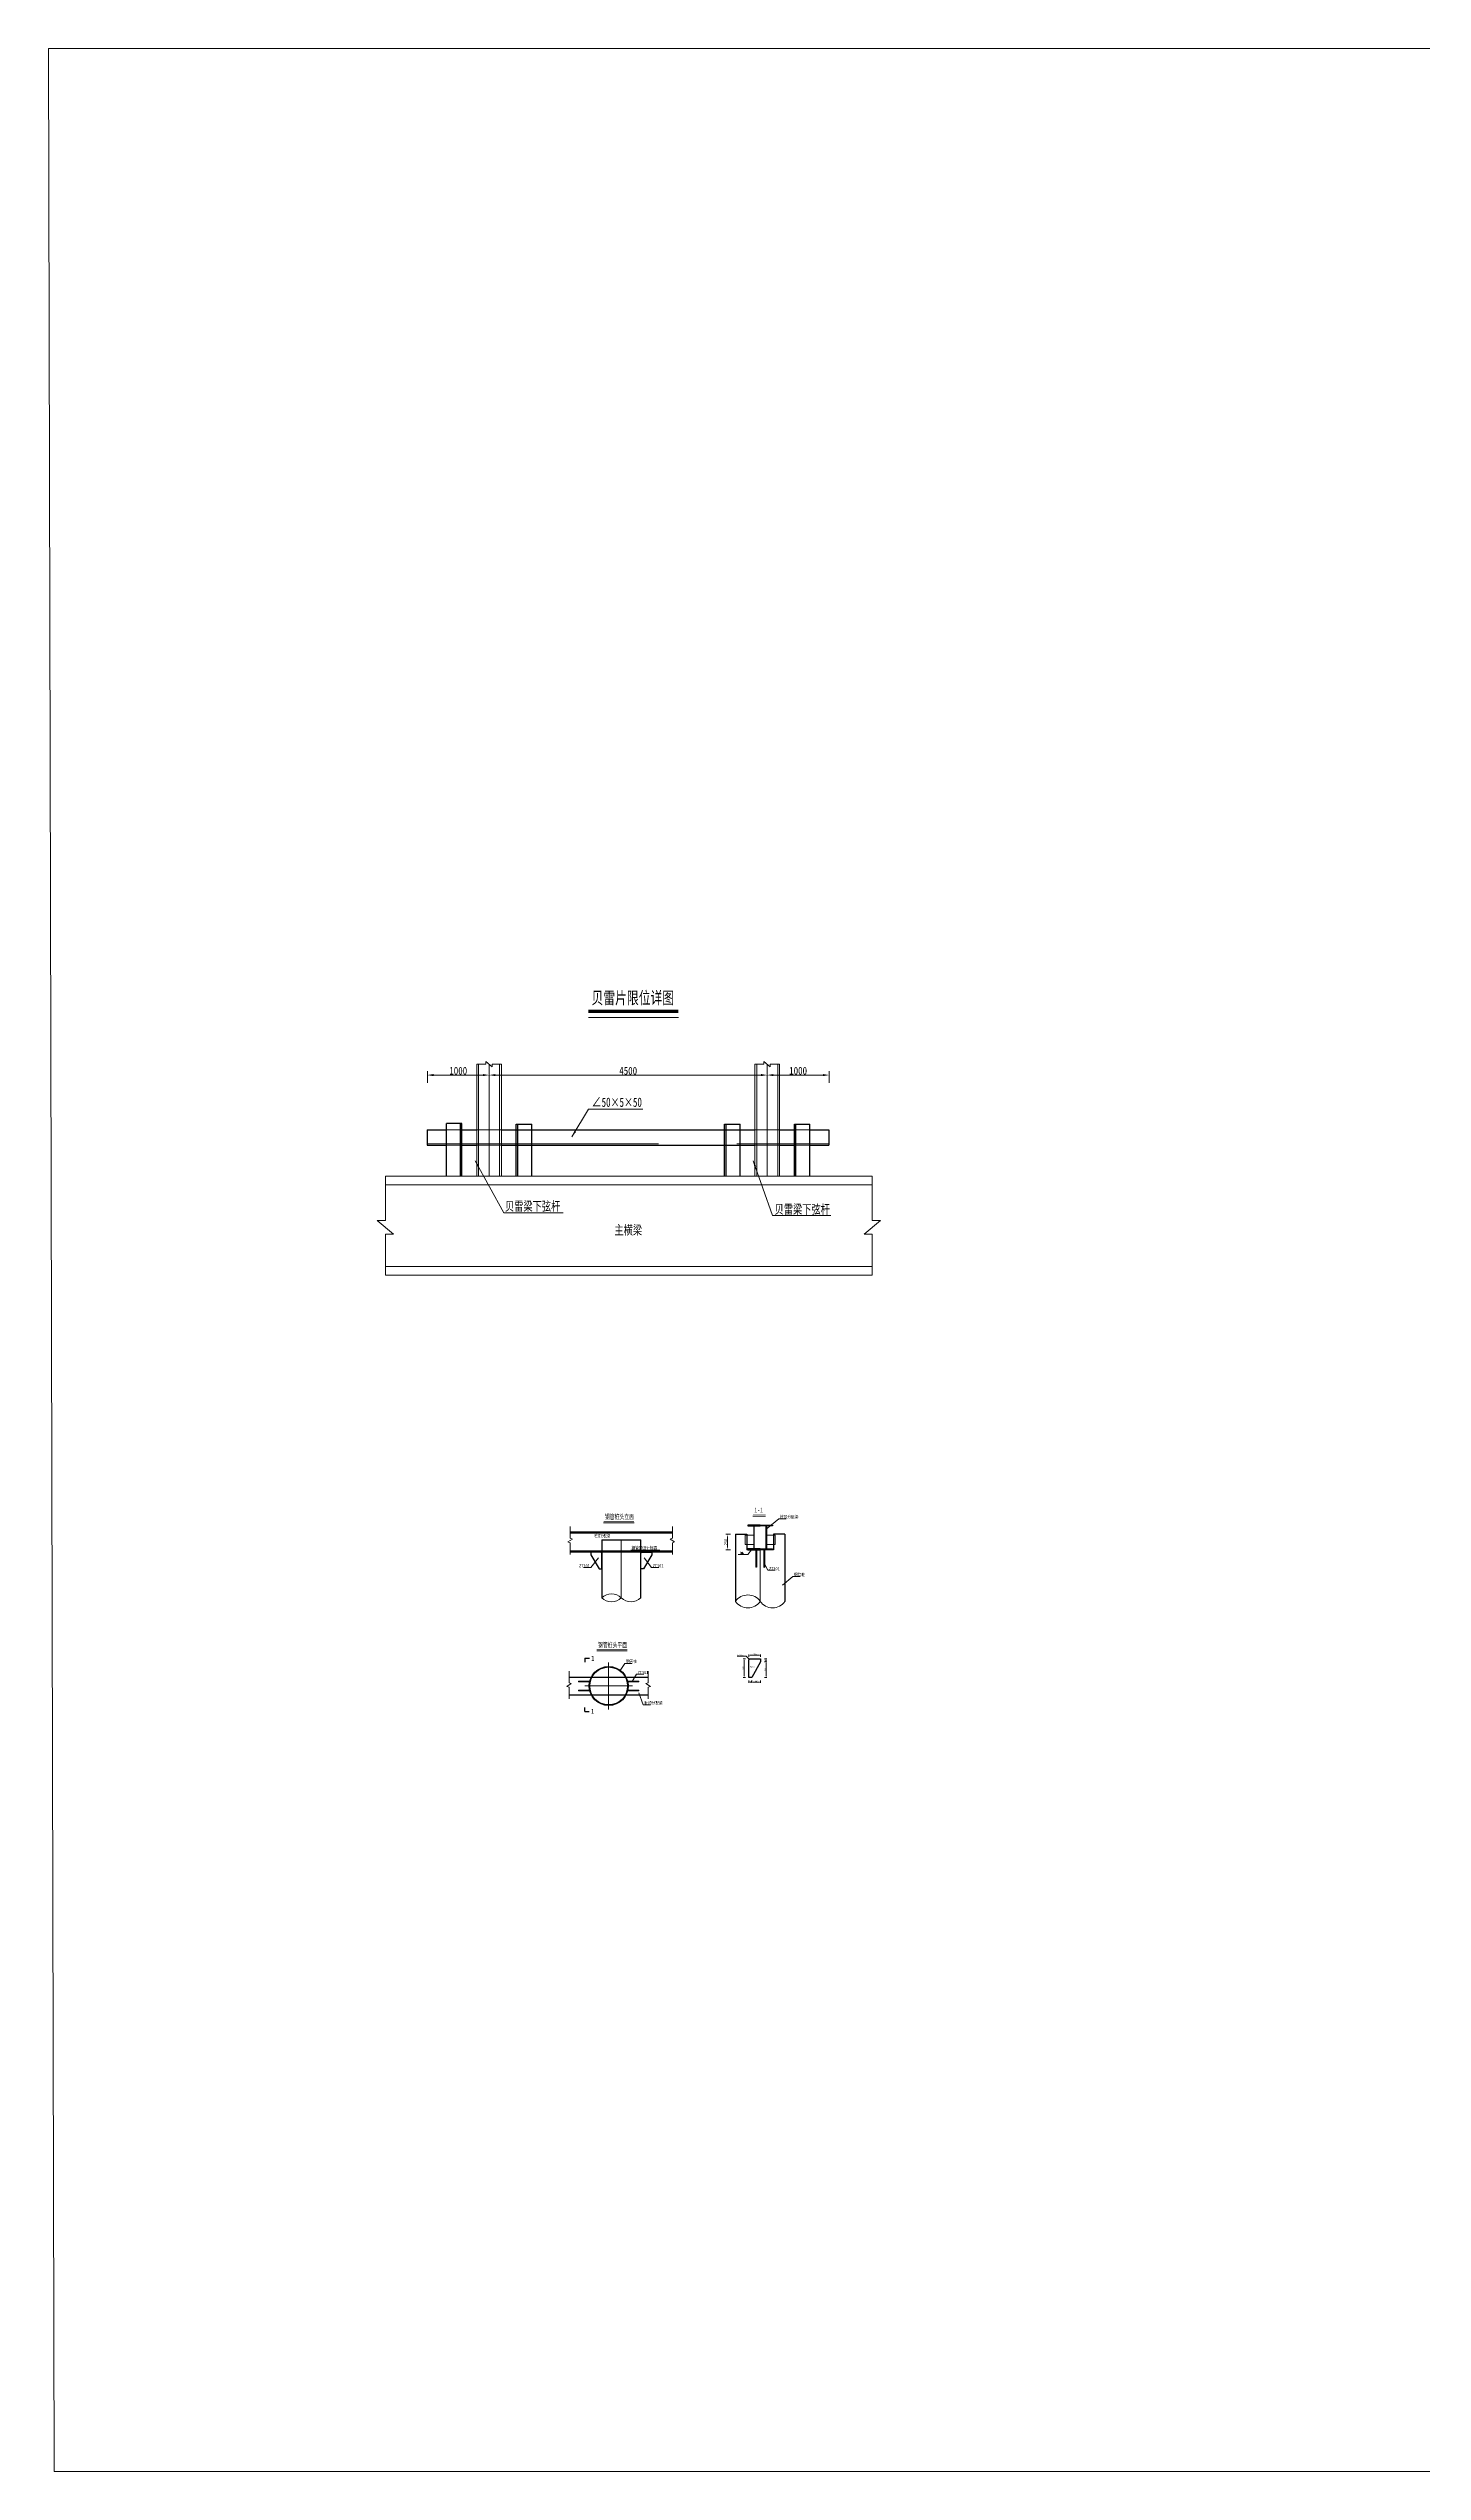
# Model space of a CAD drawing. Header units: millimetres. Extents: x -724662 to -98163, y -2532159 to 119496.
# Drawn here: x -101125.4 to -100903, y 114250.2 to 114642.1 of the extents above; entities that cross this region are included whole.
import ezdxf
from ezdxf.enums import TextEntityAlignment as Align

# ---------------------------------------------------------------- set-up
doc = ezdxf.new("R2010")
doc.units = ezdxf.units.MM
doc.header["$LTSCALE"] = 20
for name, pattern in [('ACAD_ISO02W100', [15, 12, -3]), ('CENTER2', [28.575, 19.05, -3.175, 3.175, -3.175]), ('DASHED', [19.05, 12.7, -6.35])]:
    doc.linetypes.add(name, pattern=pattern)
doc.layers.get('0').update_dxf_attribs({"lineweight": 25})
for name, color, linetype, lineweight in [('6标注线', 3, 'Continuous', 13), ('7细虚线', 2, 'ACAD_ISO02W100', 18), ('Fline', 6, 'Continuous', 18), ('中心线', 3, 'CENTER2', 13), ('文字', 7, 'Continuous', 13), ('标注', 1, 'Continuous', 13), ('细实线', 1, 'Continuous', 13), ('虚线', 6, 'DASHED', 15)]:
    doc.layers.add(name, color=color, linetype=linetype, lineweight=lineweight)
doc.styles.get("Standard").update_dxf_attribs({"font": 'simsun.ttf', "width": 0.85})
doc.styles.add('文本1', font='simsun.ttf', dxfattribs={"width": 0.71, "height": 2.2})
doc.styles.add('标注文字', font='simsun.ttf', dxfattribs={"width": 0.8})
doc.styles.add('样式 2', font='simsun.ttf')
doc.dimstyles.new('100---0.2', dxfattribs={"dimscale": 0.2, "dimtxt": 2.5, "dimasz": 2, "dimexe": 1.25, "dimexo": 1.25, "dimgap": 0.125, "dimtad": 1, "dimdec": 0, "dimlfac": 100, "dimdsep": 46, "dimtxsty": 'Standard', "dimcen": 0.001, "dimclrd": 256, "dimclre": 256, "dimclrt": 7, "dimadec": 4, "dimazin": 2, "dimtfac": 1, "dimtdec": 0, "dimtmove": 1, "dimatfit": 2, "dimfxlon": 1, "dimlwd": -1, "dimlwe": -1, "dimarcsym": 0})
doc.dimstyles.new('100-0.1', dxfattribs={"dimscale": 0.1, "dimtxt": 2.5, "dimasz": 2, "dimexe": 1.25, "dimexo": 1.25, "dimgap": 0.125, "dimtad": 1, "dimdec": 0, "dimlfac": 100, "dimdsep": 46, "dimtxsty": 'Standard', "dimcen": 0.001, "dimclrd": 256, "dimclre": 256, "dimclrt": 7, "dimadec": 4, "dimazin": 2, "dimtfac": 1, "dimtdec": 0, "dimtmove": 1, "dimatfit": 2, "dimfxlon": 1, "dimlwd": -1, "dimlwe": -1, "dimarcsym": 0})
doc.dimstyles.new('100-1÷2', dxfattribs={"dimscale": 0.5, "dimtxt": 2.5, "dimasz": 2, "dimexe": 1.25, "dimexo": 1.25, "dimgap": 0.125, "dimtad": 1, "dimdec": 0, "dimlfac": 100, "dimdsep": 46, "dimtxsty": 'Standard', "dimcen": 0.001, "dimclrd": 256, "dimclre": 256, "dimclrt": 7, "dimadec": 4, "dimazin": 2, "dimtfac": 1, "dimtdec": 0, "dimtmove": 1, "dimatfit": 2, "dimfxlon": 1, "dimlwd": -1, "dimlwe": -1, "dimarcsym": 0})
doc.dimstyles.new('100-1÷6', dxfattribs={"dimscale": 0.166667, "dimtxt": 2.5, "dimasz": 2, "dimexe": 1.25, "dimexo": 1.25, "dimgap": 0.125, "dimtad": 1, "dimdec": 0, "dimlfac": 100, "dimdsep": 46, "dimtxsty": 'Standard', "dimcen": 0.001, "dimclrd": 256, "dimclre": 256, "dimclrt": 7, "dimadec": 4, "dimazin": 2, "dimtfac": 1, "dimtdec": 0, "dimtmove": 1, "dimatfit": 2, "dimfxlon": 1, "dimlwd": -1, "dimlwe": -1, "dimarcsym": 0})

# ---------------------------------------------------------------- blocks, each defined once
blk = doc.blocks.new('*D534')
at = {"layer": 'Defpoints', "color": 0, "transparency": 16777216}
for p in [(-101054.06, 114475.66), (-101009.06, 114476.06), (-101009.06, 114475.66)]:
    blk.add_point(p, dxfattribs=at)
at = {"layer": '标注', "transparency": 16777216}
for p, q in [((-101054.06, 114476.06), (-101054.06, 114476.69)), ((-101053.06, 114476.06), (-101010.06, 114476.06))]:
    blk.add_line(p, q, dxfattribs=at)
at = {"layer": '标注', "linetype": 'ByBlock', "transparency": 16777216}
blk.add_line((-101009.06, 114476.06), (-101009.06, 114476.69), dxfattribs=at)
at = {"layer": '标注', "transparency": 16777216}
for points in [[(-101053.06, 114476.23), (-101053.06, 114475.89), (-101054.06, 114476.06)], [(-101010.06, 114476.23), (-101010.06, 114475.89), (-101009.06, 114476.06)]]:
    blk.add_solid(points, dxfattribs=at)
at = {"layer": '标注', "color": 7, "transparency": 16777216, "insert": (-101031.56, 114476.75), "char_height": 1.25, "attachment_point": 5}
blk.add_mtext('4500', dxfattribs=at)
blk = doc.blocks.new('*D535')
at = {"layer": 'Defpoints', "color": 0, "transparency": 16777216}
for p in [(-101064.06, 114476.06), (-101054.06, 114474.36), (-101064.06, 114467.21)]:
    blk.add_point(p, dxfattribs=at)
at = {"layer": '标注', "linetype": 'ByBlock', "transparency": 16777216}
blk.add_line((-101064.06, 114474.81), (-101064.06, 114476.69), dxfattribs=at)
at = {"layer": '标注', "transparency": 16777216}
for p, q in [((-101055.06, 114476.06), (-101063.06, 114476.06)), ((-101054.06, 114474.99), (-101054.06, 114476.69))]:
    blk.add_line(p, q, dxfattribs=at)
for points in [[(-101063.06, 114476.23), (-101063.06, 114475.89), (-101064.06, 114476.06)], [(-101055.06, 114476.23), (-101055.06, 114475.89), (-101054.06, 114476.06)]]:
    blk.add_solid(points, dxfattribs=at)
at = {"layer": '标注', "color": 7, "transparency": 16777216, "insert": (-101059.06, 114476.75), "char_height": 1.25, "attachment_point": 5}
blk.add_mtext('1000', dxfattribs=at)
blk = doc.blocks.new('*D536')
at = {"layer": 'Defpoints', "color": 0, "transparency": 16777216}
for p in [(-100999.06, 114476.06), (-101009.06, 114474.17), (-100999.06, 114467.21)]:
    blk.add_point(p, dxfattribs=at)
at = {"layer": '标注', "transparency": 16777216}
for p, q in [((-101009.06, 114474.81), (-101009.06, 114476.69)), ((-101008.06, 114476.06), (-101000.06, 114476.06))]:
    blk.add_line(p, q, dxfattribs=at)
at = {"layer": '标注', "linetype": 'ByBlock', "transparency": 16777216}
blk.add_line((-100999.06, 114474.81), (-100999.06, 114476.69), dxfattribs=at)
at = {"layer": '标注', "transparency": 16777216}
for points in [[(-101008.06, 114476.23), (-101008.06, 114475.89), (-101009.06, 114476.06)], [(-101000.06, 114476.23), (-101000.06, 114475.89), (-100999.06, 114476.06)]]:
    blk.add_solid(points, dxfattribs=at)
at = {"layer": '标注', "color": 7, "transparency": 16777216, "insert": (-101004.06, 114476.75), "char_height": 1.25, "attachment_point": 5}
blk.add_mtext('1000', dxfattribs=at)
blk = doc.blocks.new('*D533')
at = {"layer": 'Defpoints', "color": 0, "transparency": 16777216}
for p in [(-101015.49, 114401.78), (-101012.47, 114401.78), (-101008.47, 114399.28)]:
    blk.add_point(p, dxfattribs=at)
at = {"layer": '标注', "transparency": 16777216}
for p, q in [((-101014.99, 114401.78), (-101015.74, 114401.78)), ((-101015.49, 114399.68), (-101015.49, 114401.38)), ((-101014.99, 114399.28), (-101015.74, 114399.28))]:
    blk.add_line(p, q, dxfattribs=at)
for points in [[(-101015.56, 114401.38), (-101015.43, 114401.38), (-101015.49, 114401.78)], [(-101015.56, 114399.68), (-101015.43, 114399.68), (-101015.49, 114399.28)]]:
    blk.add_solid(points, dxfattribs=at)
at = {"layer": '标注', "color": 7, "transparency": 16777216, "insert": (-101015.77, 114400.53), "char_height": 0.5, "attachment_point": 5, "rotation": 90}
blk.add_mtext('250', dxfattribs=at)
blk = doc.blocks.new('*D589')
at = {"layer": 'Defpoints', "color": 0, "transparency": 16777216}
for p in [(-101012.03, 114378.64), (-101012.03, 114377.88), (-101011.53, 114378.64)]:
    blk.add_point(p, dxfattribs=at)
at = {"layer": '标注', "linetype": 'ByBlock', "transparency": 16777216}
blk.add_line((-101012.03, 114378.13), (-101012.03, 114377.75), dxfattribs=at)
at = {"layer": '标注', "transparency": 16777216}
for p, q in [((-101011.73, 114377.88), (-101011.83, 114377.88)), ((-101011.53, 114378.13), (-101011.53, 114377.75))]:
    blk.add_line(p, q, dxfattribs=at)
for points in [[(-101011.83, 114377.91), (-101011.83, 114377.84), (-101012.03, 114377.88)], [(-101011.73, 114377.91), (-101011.73, 114377.84), (-101011.53, 114377.88)]]:
    blk.add_solid(points, dxfattribs=at)
at = {"layer": '标注', "color": 7, "transparency": 16777216, "insert": (-101011.78, 114378.01), "char_height": 0.25, "attachment_point": 5}
blk.add_mtext('50', dxfattribs=at)
blk = doc.blocks.new('*D590')
at = {"layer": 'Defpoints', "color": 0, "transparency": 16777216}
for p in [(-101010.13, 114381.19), (-101011.53, 114378.64), (-101010.13, 114377.88)]:
    blk.add_point(p, dxfattribs=at)
at = {"layer": '标注', "transparency": 16777216}
for p, q in [((-101011.53, 114378.13), (-101011.53, 114377.75)), ((-101011.33, 114377.88), (-101010.33, 114377.88))]:
    blk.add_line(p, q, dxfattribs=at)
at = {"layer": '标注', "linetype": 'ByBlock', "transparency": 16777216}
blk.add_line((-101010.13, 114378.13), (-101010.13, 114377.75), dxfattribs=at)
at = {"layer": '标注', "transparency": 16777216}
for points in [[(-101011.33, 114377.91), (-101011.33, 114377.84), (-101011.53, 114377.88)], [(-101010.33, 114377.91), (-101010.33, 114377.84), (-101010.13, 114377.88)]]:
    blk.add_solid(points, dxfattribs=at)
at = {"layer": '标注', "color": 7, "transparency": 16777216, "insert": (-101010.83, 114378.01), "char_height": 0.25, "attachment_point": 5}
blk.add_mtext('140', dxfattribs=at)
blk = doc.blocks.new('*D591')
at = {"layer": 'Defpoints', "color": 0, "transparency": 16777216}
for p in [(-101012.81, 114381.64), (-101011.88, 114381.64), (-101012.03, 114378.64)]:
    blk.add_point(p, dxfattribs=at)
at = {"layer": '标注', "linetype": 'ByBlock', "transparency": 16777216}
blk.add_line((-101012.56, 114381.64), (-101012.94, 114381.64), dxfattribs=at)
at = {"layer": '标注', "transparency": 16777216}
for p, q in [((-101012.81, 114378.84), (-101012.81, 114381.44)), ((-101012.56, 114378.64), (-101012.94, 114378.64))]:
    blk.add_line(p, q, dxfattribs=at)
for points in [[(-101012.85, 114381.44), (-101012.78, 114381.44), (-101012.81, 114381.64)], [(-101012.85, 114378.84), (-101012.78, 114378.84), (-101012.81, 114378.64)]]:
    blk.add_solid(points, dxfattribs=at)
at = {"layer": '标注', "color": 7, "transparency": 16777216, "insert": (-101012.95, 114380.14), "char_height": 0.25, "attachment_point": 5, "rotation": 90}
blk.add_mtext('300', dxfattribs=at)
blk = doc.blocks.new('*D592')
at = {"layer": 'Defpoints', "color": 0, "transparency": 16777216}
for p in [(-101010.13, 114381.64), (-101010.13, 114381.14), (-101009.24, 114381.14)]:
    blk.add_point(p, dxfattribs=at)
at = {"layer": '标注', "transparency": 16777216}
for p, q in [((-101009.49, 114381.64), (-101009.11, 114381.64)), ((-101009.24, 114381.44), (-101009.24, 114381.34))]:
    blk.add_line(p, q, dxfattribs=at)
at = {"layer": '标注', "linetype": 'ByBlock', "transparency": 16777216}
blk.add_line((-101009.49, 114381.14), (-101009.11, 114381.14), dxfattribs=at)
at = {"layer": '标注', "transparency": 16777216}
for points in [[(-101009.27, 114381.44), (-101009.21, 114381.44), (-101009.24, 114381.64)], [(-101009.27, 114381.34), (-101009.21, 114381.34), (-101009.24, 114381.14)]]:
    blk.add_solid(points, dxfattribs=at)
at = {"layer": '标注', "color": 7, "transparency": 16777216, "insert": (-101009.38, 114381.39), "char_height": 0.25, "attachment_point": 5, "rotation": 90}
blk.add_mtext('50', dxfattribs=at)
blk = doc.blocks.new('*D593')
at = {"layer": 'Defpoints', "color": 0, "transparency": 16777216}
for p in [(-101010.13, 114381.14), (-101011.53, 114378.64), (-101009.24, 114378.64)]:
    blk.add_point(p, dxfattribs=at)
at = {"layer": '标注', "transparency": 16777216}
for p, q in [((-101009.49, 114381.14), (-101009.11, 114381.14)), ((-101009.24, 114380.94), (-101009.24, 114378.84))]:
    blk.add_line(p, q, dxfattribs=at)
at = {"layer": '标注', "linetype": 'ByBlock', "transparency": 16777216}
blk.add_line((-101009.49, 114378.64), (-101009.11, 114378.64), dxfattribs=at)
at = {"layer": '标注', "transparency": 16777216}
for points in [[(-101009.27, 114380.94), (-101009.21, 114380.94), (-101009.24, 114381.14)], [(-101009.27, 114378.84), (-101009.21, 114378.84), (-101009.24, 114378.64)]]:
    blk.add_solid(points, dxfattribs=at)
at = {"layer": '标注', "color": 7, "transparency": 16777216, "insert": (-101009.38, 114379.89), "char_height": 0.25, "attachment_point": 5, "rotation": 90}
blk.add_mtext('250', dxfattribs=at)
blk = doc.blocks.new('*D594')
at = {"layer": 'Defpoints', "color": 0, "transparency": 16777216}
for p in [(-101012.03, 114381.49), (-101010.13, 114382.22), (-101010.13, 114381.64)]:
    blk.add_point(p, dxfattribs=at)
at = {"layer": '标注', "transparency": 16777216}
for p, q in [((-101012.03, 114381.97), (-101012.03, 114382.34)), ((-101011.83, 114382.22), (-101010.33, 114382.22))]:
    blk.add_line(p, q, dxfattribs=at)
at = {"layer": '标注', "linetype": 'ByBlock', "transparency": 16777216}
blk.add_line((-101010.13, 114381.97), (-101010.13, 114382.34), dxfattribs=at)
at = {"layer": '标注', "transparency": 16777216}
for points in [[(-101011.83, 114382.25), (-101011.83, 114382.18), (-101012.03, 114382.22)], [(-101010.33, 114382.25), (-101010.33, 114382.18), (-101010.13, 114382.22)]]:
    blk.add_solid(points, dxfattribs=at)
at = {"layer": '标注', "color": 7, "transparency": 16777216, "insert": (-101011.08, 114382.35), "char_height": 0.25, "attachment_point": 5}
blk.add_mtext('190', dxfattribs=at)

msp = doc.modelspace()

# ---------------------------------------------------------------- linework, layer by layer
for p, q in [((-101064.0638, 114467.2096), (-101060.9638, 114467.2096)), ((-101064.0638, 114467.2096), (-101064.0638, 114464.7096)), ((-101058.4638, 114468.2096), (-101060.9638, 114468.2096)), ((-101060.9638, 114459.7096), (-101060.9638, 114468.2096)), ((-101058.7138, 114459.7096), (-101058.7138, 114468.2096)), ((-101058.4638, 114459.7096), (-101058.4638, 114468.2096)), ((-101058.4638, 114467.2096), (-101056.0638, 114467.2096)), ((-101052.0638, 114467.2096), (-101011.0638, 114467.2096)), ((-101049.6638, 114459.7096), (-101049.6638, 114468.1455)), ((-101049.6638, 114468.1455), (-101047.1638, 114468.1455)), ((-101049.4138, 114459.7096), (-101049.4138, 114468.1455)), ((-101047.1638, 114459.7096), (-101047.1638, 114468.1455)), ((-101015.9638, 114459.7096), (-101015.9638, 114468.1455)), ((-101015.9638, 114468.1455), (-101013.4638, 114468.1455)), ((-101015.7138, 114459.7096), (-101015.7138, 114468.1455)), ((-101013.4638, 114459.7096), (-101013.4638, 114468.1455)), ((-101007.0638, 114467.2096), (-101004.6638, 114467.2096)), ((-101004.6638, 114459.7096), (-101004.6638, 114468.1455)), ((-101004.6638, 114468.1455), (-101002.1638, 114468.1455)), ((-101004.4138, 114459.7096), (-101004.4138, 114468.1455)), ((-101002.1638, 114459.7096), (-101002.1638, 114468.1455)), ((-101002.1638, 114467.2096), (-100999.0638, 114467.2096)), ((-100999.0638, 114467.2096), (-100999.0638, 114464.7096)), ((-101064.0638, 114464.7096), (-101060.9638, 114464.7096)), ((-101058.4638, 114464.7096), (-101056.0638, 114464.7096)), ((-101052.0638, 114464.7096), (-101011.0638, 114464.7096)), ((-101007.0638, 114464.7096), (-101004.6638, 114464.7096)), ((-101002.1638, 114464.7096), (-100999.0638, 114464.7096)), ((-101035.828, 114400.9063), (-101029.528, 114400.9063)), ((-101014.1934, 114401.7818), (-101012.3434, 114401.7818)), ((-101012.3434, 114401.7818), (-101012.3434, 114399.2818)), ((-101006.1934, 114401.7818), (-101008.0434, 114401.7818)), ((-101008.0434, 114401.7818), (-101008.0434, 114399.2818)), ((-101008.0434, 114399.2818), (-101012.3434, 114399.2818)), ((-101038.551, 114381.7545), (-101037.8104, 114381.7545)), ((-101038.551, 114381.7545), (-101038.551, 114381.0877)), ((-101012.028, 114381.4856), (-101011.878, 114381.6356)), ((-101012.028, 114378.6356), (-101012.028, 114381.4856)), ((-101012.028, 114381.4856), (-101012.028, 114381.4856)), ((-101011.878, 114381.6356), (-101010.128, 114381.6356)), ((-101010.128, 114381.1356), (-101011.528, 114378.6356)), ((-101010.128, 114381.6356), (-101010.128, 114381.1356)), ((-101011.528, 114378.6356), (-101012.028, 114378.6356)), ((-101038.5997, 114373.1036), (-101038.5997, 114373.7704)), ((-101038.5997, 114373.1036), (-101037.8591, 114373.1036))]:
    msp.add_line(p, q)
at = {"color": 1, "ltscale": 16}
for p, q in [((-101024.4112, 114402.1063), (-101040.9449, 114402.1063)), ((-101024.4112, 114401.9813), (-101040.9449, 114401.9813)), ((-101024.4112, 114399.0313), (-101040.9449, 114399.0313)), ((-101024.4112, 114398.9063), (-101040.9449, 114398.9063))]:
    msp.add_line(p, q, dxfattribs=at)
at = {"color": 1, "ltscale": 10}
for p, q in [((-101010.8884, 114399.2818), (-101010.8884, 114396.4818)), ((-101010.7984, 114399.2818), (-101010.7984, 114396.4818)), ((-101009.5884, 114399.2818), (-101009.5884, 114396.4818)), ((-101009.4984, 114399.2818), (-101009.4984, 114396.4818))]:
    msp.add_line(p, q, dxfattribs=at)
at = {"color": 1}
for p, q in [((-101010.7984, 114396.4818), (-101010.8884, 114396.4818)), ((-101009.5884, 114396.4818), (-101009.4984, 114396.4818))]:
    msp.add_line(p, q, dxfattribs=at)
at = {"color": 1, "ltscale": 5}
for p, q in [((-101041.1212, 114378.6934), (-101028.3212, 114378.6934)), ((-101041.1212, 114375.8134), (-101028.3212, 114375.8134))]:
    msp.add_line(p, q, dxfattribs=at)
for points in [[(-101035.828, 114400.9063), (-101035.828, 114391.5145)], [(-101029.528, 114391.5145), (-101029.528, 114400.9063)], [(-101014.1934, 114401.7818), (-101014.1934, 114390.9396)], [(-101006.1934, 114401.7818), (-101006.1934, 114390.9396)]]:
    msp.add_lwpolyline(points)
for points in [[(-101010.1934, 114399.2818), (-101010.1934, 114399.4118), (-101011.0234, 114399.4118, -0.41421356), (-101011.1534, 114399.5418), (-101011.1534, 114403.0218, -0.41421356), (-101011.0234, 114403.1518), (-101010.1934, 114403.1518), (-101010.1934, 114403.2818), (-101012.1934, 114403.2818), (-101012.1934, 114403.1518), (-101011.3634, 114403.1518, -0.41421356), (-101011.2334, 114403.0218), (-101011.2334, 114399.5418, -0.41421356), (-101011.3634, 114399.4118), (-101012.1934, 114399.4118), (-101012.1934, 114399.2818)], [(-101010.1934, 114399.2818), (-101010.1934, 114399.4118), (-101009.3634, 114399.4118, 0.41421356), (-101009.2334, 114399.5418), (-101009.2334, 114403.0218, 0.41421356), (-101009.3634, 114403.1518), (-101010.1934, 114403.1518), (-101010.1934, 114403.2818), (-101008.1934, 114403.2818), (-101008.1934, 114403.1518), (-101009.0234, 114403.1518, 0.41421356), (-101009.1534, 114403.0218), (-101009.1534, 114399.5418, 0.41421356), (-101009.0234, 114399.4118), (-101008.1934, 114399.4118), (-101008.1934, 114399.2818)]]:
    msp.add_lwpolyline(points, format="xyb", close=True)
for points in [[(-101035.828, 114398.7563), (-101035.978, 114398.9063), (-101037.628, 114398.9063), (-101037.628, 114398.4563), (-101036.278, 114396.2063), (-101035.828, 114396.2063), (-101035.828, 114398.7563)], [(-101029.528, 114398.7563), (-101029.378, 114398.9063), (-101027.728, 114398.9063), (-101027.728, 114398.4563), (-101029.078, 114396.2063), (-101029.528, 114396.2063), (-101029.528, 114398.7563)]]:
    msp.add_lwpolyline(points, close=True)
for radius in [3.15, 3.07]:
    msp.add_circle((-101034.7212, 114377.2534), radius)
at = {"layer": '6标注线'}
for p, q in [((-101030.6546, 114398.9063), (-101031.2256, 114398.9063)), ((-101031.1137, 114399.2263), (-101026.4647, 114399.2263)), ((-101030.7937, 114398.9063), (-101031.1137, 114399.2263)), ((-101030.7937, 114398.9063), (-101030.4737, 114399.2263))]:
    msp.add_line(p, q, dxfattribs=at)
at = {"layer": '7细虚线', "ltscale": 10}
for p, q in [((-101037.7758, 114378.0184), (-101039.5878, 114378.0184)), ((-101039.5878, 114377.9284), (-101039.5878, 114378.0184)), ((-101037.7991, 114377.9284), (-101039.5878, 114377.9284)), ((-101037.7991, 114376.5784), (-101039.5878, 114376.5784)), ((-101039.5878, 114376.5784), (-101039.5878, 114376.4884)), ((-101037.7758, 114376.4884), (-101039.5878, 114376.4884)), ((-101031.6665, 114378.0184), (-101029.8545, 114378.0184)), ((-101031.6665, 114376.4884), (-101029.8545, 114376.4884)), ((-101031.6432, 114377.9284), (-101029.8545, 114377.9284)), ((-101031.6432, 114376.5784), (-101029.8545, 114376.5784)), ((-101029.8545, 114377.9284), (-101029.8545, 114378.0184)), ((-101029.8545, 114376.5784), (-101029.8545, 114376.4884))]:
    msp.add_line(p, q, dxfattribs=at)
at = {"layer": 'Fline'}
for points in [[(-101040.9449, 114403.0406), (-101040.9449, 114401.1506), (-101040.5848, 114401.0196), (-101041.3049, 114400.5617), (-101040.9449, 114400.4306), (-101040.9449, 114398.5406)], [(-101024.4112, 114403.0406), (-101024.4112, 114401.1506), (-101024.7712, 114401.0196), (-101024.0512, 114400.5617), (-101024.4112, 114400.4306), (-101024.4112, 114398.5406)], [(-101041.1212, 114379.6538), (-101041.1212, 114377.7638), (-101040.7611, 114377.6327), (-101041.4812, 114377.1748), (-101041.1212, 114377.0438), (-101041.1212, 114375.1538)], [(-101028.3212, 114379.6538), (-101028.3212, 114377.7638), (-101028.6812, 114377.6327), (-101027.9611, 114377.1748), (-101028.3212, 114377.0438), (-101028.3212, 114375.1538)]]:
    msp.add_lwpolyline(points, dxfattribs=at)
at = {"layer": 'Fline', "color": 1}
for centre, radius, start, end in [((-101034.253, 114389.9057), 2.2514, 45.609081, 134.390919), ((-101034.253, 114393.0799), 2.2206, 224.825379, 315.174621), ((-101031.103, 114393.1234), 2.2514, 225.609081, 314.390919), ((-101012.1934, 114389.5413), 2.4404, 34.960931, 145.039069), ((-101012.1934, 114392.338), 2.4404, 214.960931, 325.039069), ((-101008.1934, 114392.338), 2.4404, 214.960931, 325.039069)]:
    msp.add_arc(centre, radius, start, end, dxfattribs=at)
at = {"layer": '中心线', "ltscale": 0.2}
for p, q in [((-101054.0638, 114477.8376), (-101054.0638, 114459.7096)), ((-101009.0638, 114477.8376), (-101009.0638, 114459.7096))]:
    msp.add_line(p, q, dxfattribs=at)
at = {"layer": '中心线'}
msp.add_line((-101032.678, 114391.5145), (-101032.678, 114400.9063), dxfattribs=at)
at = {"layer": '中心线', "ltscale": 0.05}
for p, q in [((-101010.8434, 114399.2818), (-101010.8434, 114396.4818)), ((-101009.5434, 114399.2818), (-101009.5434, 114396.4818)), ((-101034.7212, 114381.0508), (-101034.7212, 114373.4561)), ((-101037.7878, 114377.9734), (-101039.5878, 114377.9734)), ((-101037.7878, 114376.5334), (-101039.5878, 114376.5334)), ((-101038.5681, 114377.2534), (-101030.8742, 114377.2534)), ((-101031.6545, 114377.9734), (-101029.8545, 114377.9734)), ((-101031.6545, 114376.5334), (-101029.8545, 114376.5334))]:
    msp.add_line(p, q, dxfattribs=at)
at = {"layer": '中心线', "ltscale": 0.1}
msp.add_line((-101010.1934, 114390.9396), (-101010.1934, 114399.2818), dxfattribs=at)
at = {"layer": '文字'}
for p, q in [((-101037.9906, 114485.3688), (-101023.4381, 114485.3688)), ((-101011.3733, 114404.7337), (-101009.336, 114404.7337)), ((-101035.5277, 114403.6433), (-101030.6088, 114403.6433)), ((-101036.6372, 114382.9154), (-101031.7183, 114382.9154))]:
    msp.add_line(p, q, dxfattribs=at)
at = {"layer": '文字', "color": 5}
for points, const_width in [([(-101037.9906, 114486.3688), (-101023.4381, 114486.3688)], 0.5), ([(-101011.3733, 114404.9337), (-101009.336, 114404.9337)], 0.1), ([(-101035.5277, 114403.8433), (-101030.6088, 114403.8433)], 0.1), ([(-101036.6372, 114383.1154), (-101031.7183, 114383.1154)], 0.1)]:
    msp.add_lwpolyline(points, dxfattribs=dict(at, const_width=const_width))
at = {"layer": '标注', "color": 0}
for q in [(-101013.1732, 114398.4941), (-101012.8503, 114398.4941)]:
    msp.add_line((-101013.1732, 114398.8952), q, dxfattribs=at)
at = {"layer": '标注'}
msp.add_lwpolyline([(-101125.3772, 114642.1078), (-100637.2088, 114642.1078), (-100636.2929, 114250.1929), (-101124.4612, 114250.1929)], close=True, dxfattribs=at)
at = {"layer": '标注', "color": 5}
for points in [[(-101012.6191, 114401.6502), (-101011.2334, 114401.6502), (-101011.2334, 114400.1295), (-101012.6191, 114400.1295)], [(-101007.7677, 114401.6502), (-101009.1534, 114401.6502), (-101009.1534, 114400.1295), (-101007.7677, 114400.1295)]]:
    msp.add_lwpolyline(points, close=True, dxfattribs=at)
at = {"layer": '细实线'}
for p, q in [((-101056.0638, 114477.8376), (-101056.0638, 114459.7096)), ((-101056.0638, 114477.8376), (-101054.6085, 114477.8376)), ((-101055.7638, 114477.8376), (-101055.7638, 114459.7096)), ((-101054.6085, 114478.2644), (-101054.6085, 114477.8376)), ((-101054.6085, 114478.2644), (-101053.5646, 114477.4108)), ((-101053.5646, 114477.8376), (-101052.0638, 114477.8376)), ((-101053.5646, 114477.8376), (-101053.5646, 114477.4108)), ((-101052.3638, 114477.8376), (-101052.3638, 114459.7096)), ((-101052.0638, 114477.8376), (-101052.0638, 114459.7096)), ((-101011.0638, 114477.8376), (-101011.0638, 114459.7096)), ((-101011.0638, 114477.8376), (-101009.6085, 114477.8376)), ((-101010.7638, 114477.8376), (-101010.7638, 114459.7096)), ((-101009.6085, 114478.2644), (-101009.6085, 114477.8376)), ((-101009.6085, 114478.2644), (-101008.5646, 114477.4108)), ((-101008.5646, 114477.8376), (-101007.0638, 114477.8376)), ((-101008.5646, 114477.8376), (-101008.5646, 114477.4108)), ((-101007.3638, 114477.8376), (-101007.3638, 114459.7096)), ((-101007.0638, 114477.8376), (-101007.0638, 114459.7096)), ((-101070.8551, 114459.7096), (-100992.0512, 114459.7096)), ((-101070.8551, 114459.7096), (-101070.8551, 114452.527)), ((-101056.0638, 114459.7096), (-101052.0638, 114459.7096)), ((-101011.0638, 114459.7096), (-101007.0638, 114459.7096)), ((-100992.0512, 114459.7096), (-100992.0512, 114452.527)), ((-101070.8551, 114458.3058), (-100992.0512, 114458.3058)), ((-101072.1944, 114452.527), (-101070.8551, 114452.527)), ((-101072.1944, 114452.527), (-101069.5158, 114450.3409)), ((-100990.7119, 114452.527), (-100993.3905, 114450.3409)), ((-100990.7119, 114452.527), (-100992.0512, 114452.527)), ((-101070.8551, 114450.3409), (-101070.8551, 114443.7096)), ((-101070.8551, 114450.3409), (-101069.5158, 114450.3409)), ((-100992.0512, 114450.3409), (-100993.3905, 114450.3409)), ((-100992.0512, 114450.3409), (-100992.0512, 114443.7096)), ((-101070.8551, 114445.1135), (-100992.0512, 114445.1135)), ((-101070.8551, 114443.7096), (-100992.0512, 114443.7096))]:
    msp.add_line(p, q, dxfattribs=at)
at = {"layer": '虚线', "ltscale": 0.1}
for p, q in [((-101060.9638, 114467.2096), (-101058.4638, 114467.2096)), ((-101056.0638, 114467.2096), (-101052.0638, 114467.2096)), ((-101049.6638, 114467.2096), (-101047.1638, 114467.2096)), ((-101015.9638, 114467.2096), (-101013.4638, 114467.2096)), ((-101011.0638, 114467.2096), (-101007.0638, 114467.2096)), ((-101004.6638, 114467.2096), (-101002.1638, 114467.2096)), ((-101064.0638, 114464.9596), (-101056.0638, 114464.9596)), ((-101060.9638, 114464.7096), (-101058.4638, 114464.7096)), ((-101056.0638, 114464.9596), (-101052.0638, 114464.9596)), ((-101056.0638, 114464.7096), (-101052.0638, 114464.7096)), ((-101052.0638, 114464.9596), (-101011.0638, 114464.9596)), ((-101049.6638, 114464.7096), (-101047.1638, 114464.7096)), ((-101015.9638, 114464.7096), (-101013.4638, 114464.7096)), ((-101011.0638, 114464.9596), (-101007.0638, 114464.9596)), ((-101011.0638, 114464.7096), (-101007.0638, 114464.7096)), ((-101007.0638, 114464.9596), (-100999.0638, 114464.9596)), ((-101004.6638, 114464.7096), (-101002.1638, 114464.7096))]:
    msp.add_line(p, q, dxfattribs=at)

# ---------------------------------------------------------------- texts
at = {"ltscale": 10, "width": 0.7}
msp.add_text('桩顶分配梁', height=0.525, dxfattribs=at).set_placement((-101037.0413, 114401.2596))
at = {"color": 7, "char_height": 1.5, "attachment_point": 7, "style": '文本1'}
for s, insert in [('{\\fSimSun|b0|i0|c134|p0;\\H1.136x;\\C256;∠}50{\\fSimSun|b0|i0|c134|p0;×5×50}', (-101037.5053, 114470.8968)), ('贝雷梁下弦杆', (-101051.4946, 114453.9458)), ('贝雷梁下弦杆', (-101007.8665, 114453.4453)), ('主横梁', (-101033.7834, 114450.085))]:
    msp.add_mtext(s, dxfattribs=dict(at, insert=insert))
at = {"char_height": 0.8, "width": 0.626957}
for insert, attachment_point in [((-101037.5675, 114382.1014), 1), ((-101037.6162, 114372.7567), 7)]:
    msp.add_mtext('1', dxfattribs=dict(at, insert=insert, attachment_point=attachment_point))
at = {"insert": (-101012.9184, 114382.0923), "char_height": 0.25, "attachment_point": 9}
msp.add_mtext('15×15', dxfattribs=at)
at = {"layer": '6标注线', "color": 4, "style": '标注文字', "width": 0.85}
msp.add_attdef('钢管顶设计标高', text='', height=0.5, dxfattribs=at).set_placement((-101028.9368, 114399.3363), align=Align.CENTER)
at = {"layer": '文字', "style": '样式 2', "width": 0.7}
for s, height, p in [('贝雷片限位详图', 2, (-101030.8107, 114488.5549)), ('钢管桩头立面', 0.8, (-101032.9785, 114404.6212)), ('1-1', 0.8, (-101010.4482, 114405.7116)), ('钢管桩头平面', 0.8, (-101034.088, 114383.8934))]:
    msp.add_text(s, height=height, dxfattribs=at).set_placement(p, align=Align.MIDDLE_CENTER)
msp.add_text('δ=10', height=0.3, dxfattribs=at).set_placement((-101011.8342, 114380.1365))
at = {"layer": '标注', "color": 7, "char_height": 0.5}
for s, insert, attachment_point in [('桩顶分配梁', (-101006.9855, 114404.3113), 7), ('ZT301', (-101037.7712, 114396.4232), 9), ('ZT301', (-101027.5849, 114396.4232), 7), ('ZT301', (-101008.7649, 114395.9743), 7), ('钢管桩', (-101004.7477, 114394.96), 7), ('钢管桩', (-101031.9504, 114380.9167), 7), ('ZT301', (-101030.036, 114379.1587), 7), ('桩顶分配梁', (-101028.9602, 114374.1984), 7)]:
    msp.add_mtext(s, dxfattribs=dict(at, insert=insert, attachment_point=attachment_point))
at = {"layer": '标注', "color": 0, "insert": (-101013.5187, 114398.9789), "char_height": 0.45, "width": 0.19926, "attachment_point": 1}
msp.add_mtext('8', dxfattribs=at)

# ---------------------------------------------------------------- dimensions: what is measured, and where the dimension line sits
at = {"layer": '标注'}
for base, p1, p2, dimstyle, picture, middle in [((-101064.0638, 114476.0606), (-101054.0638, 114474.3622), (-101064.0638, 114467.2096), '100-1÷2', '*D535', (-101059.0638, 114476.7481)), ((-101009.0638, 114476.0606), (-101054.0638, 114475.661), (-101009.0638, 114475.661), '100-1÷2', '*D534', (-101031.5638, 114476.7481)), ((-100999.0638, 114476.0606), (-101009.0638, 114474.1666), (-100999.0638, 114467.2096), '100-1÷2', '*D536', (-101004.0638, 114476.7481)), ((-101010.128, 114382.2171), (-101012.028, 114381.4856), (-101010.128, 114381.6356), '100-0.1', '*D594', (-101011.078, 114382.3546)), ((-101010.128, 114377.8764), (-101011.528, 114378.6356), (-101010.128, 114381.1856), '100-0.1', '*D590', (-101010.828, 114378.0139)), ((-101012.028, 114377.8764), (-101011.528, 114378.6356), (-101012.028, 114378.6356), '100-0.1', '*D589', (-101011.778, 114378.0139))]:
    dim = msp.add_linear_dim(base=base, p1=p1, p2=p2, dimstyle=dimstyle, dxfattribs=at)
    dim.commit()
    dim.dimension.update_dxf_attribs({"geometry": picture, "text_midpoint": middle})
for base, p1, p2, dimstyle, picture, middle in [((-101015.4942, 114401.7818), (-101008.4686, 114399.2818), (-101012.4686, 114401.7818), '100---0.2', '*D533', (-101015.7692, 114400.5318)), ((-101012.8136, 114381.6356), (-101012.028, 114378.6356), (-101011.878, 114381.6356), '100-0.1', '*D591', (-101012.9511, 114380.1356)), ((-101009.2399, 114378.6356), (-101010.128, 114381.1356), (-101011.528, 114378.6356), '100-0.1', '*D593', (-101009.3774, 114379.8856)), ((-101009.2399, 114381.1356), (-101010.128, 114381.6356), (-101010.128, 114381.1356), '100-0.1', '*D592', (-101009.3774, 114381.3856))]:
    dim = msp.add_linear_dim(base=base, p1=p1, p2=p2, angle=90, dimstyle=dimstyle, dxfattribs=at)
    dim.commit()
    dim.dimension.update_dxf_attribs({"geometry": picture, "text_midpoint": middle})

# ---------------------------------------------------------------- leaders
for points in [[(-101040.6605, 114466.0717), (-101037.9727, 114470.5498), (-101029.1924, 114470.5498)], [(-101056.3288, 114462.2096), (-101051.6829, 114453.7914), (-101042.0797, 114453.7914)], [(-101011.3288, 114462.2096), (-101008.1942, 114453.3382), (-100998.7622, 114453.3382)]]:
    msp.add_leader(points, dimstyle='100-1÷2', override={"dimgap": 0.125, "dimtad": 1}, dxfattribs=at)
at = {"layer": '标注', "annotation_type": 0, "has_hookline": 1}
for points, hookline_direction in [([(-101009.2434, 114402.5915), (-101007.1639, 114404.2988), (-101007.0105, 114404.2988)], 0), ([(-101028.98, 114397.9591), (-101027.7633, 114396.4107), (-101027.6065, 114396.4107)], 0), ([(-101009.5184, 114397.0162), (-101008.9433, 114395.9618), (-101008.7865, 114395.9618)], 0), ([(-101006.566, 114393.5479), (-101004.9261, 114394.9475), (-101004.7727, 114394.9475)], 0), ([(-101032.8358, 114379.7315), (-101032.1288, 114380.9042), (-101031.9754, 114380.9042)], 0), ([(-101011.953, 114381.5606), (-101012.4934, 114382.0673), (-101012.8934, 114382.0673)], 1), ([(-101030.9214, 114377.9734), (-101030.2143, 114379.1462), (-101030.0576, 114379.1462)], 0), ([(-101029.8606, 114376.1189), (-101029.1386, 114374.1859), (-101028.9852, 114374.1859)], 0)]:
    msp.add_leader(points, dimstyle='100---0.2', dxfattribs=dict(at, hookline_direction=hookline_direction))
at = {"layer": '标注', "annotation_type": 0, "has_hookline": 1, "hookline_direction": 0, "horizontal_direction": (-1, 0, 0)}
msp.add_leader([(-101036.376, 114397.9591), (-101037.5928, 114396.4107), (-101037.7495, 114396.4107)], dimstyle='100---0.2', dxfattribs=at)
at = {"layer": '标注'}
msp.add_leader([(-101011.624, 114399.2803), (-101012.178, 114398.4941), (-101013.7379, 114398.4941)], dimstyle='100-1÷6', dxfattribs=at)

doc.saveas('drawing.dxf')
